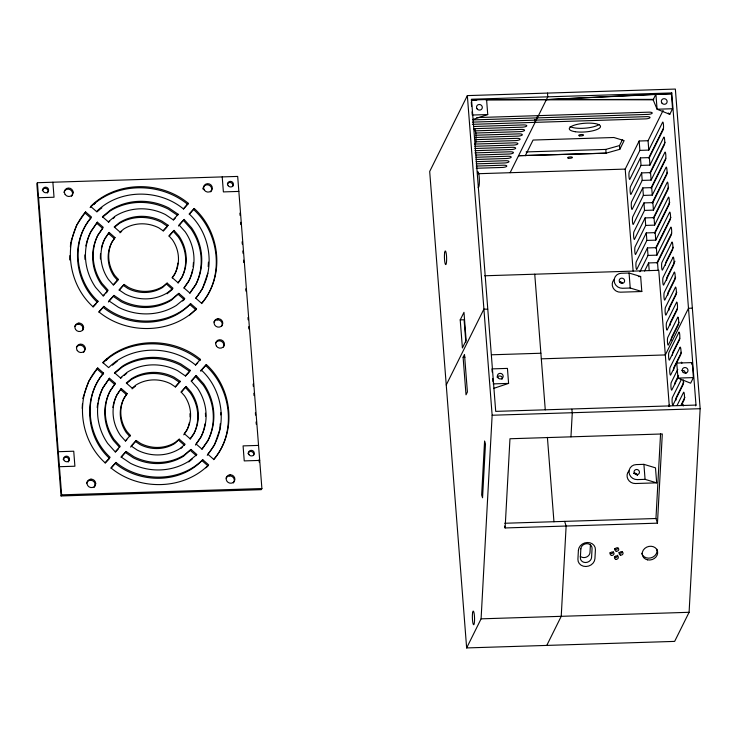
<?xml version="1.0" encoding="UTF-8"?>
<svg xmlns="http://www.w3.org/2000/svg" width="737" height="737" viewBox="0 0 737 737"><rect width="100%" height="100%" fill="white"/><g stroke="black" fill="none" stroke-linecap="round" stroke-linejoin="round"><path stroke-width="1.11" d="M668.993 406.548L669.297 404.668L669.73 406.409M466.641 647.934L481.086 618.84L492.141 415.244L467.35 95.607L675.359 89.066L700.15 408.703L689.095 612.3L674.65 641.393L466.641 647.934L429.689 171.481L467.35 95.607M505.121 527.95L509.967 438.755L662.305 433.964L657.459 523.159L505.121 527.95L504.523 526.089M590.42 544.68L589.996 552.418A5.675 4.919 -17.8 0 1 586.284 557.135A5.675 4.919 -17.8 0 1 580.231 556.251M657.459 523.159L655.958 518.507L660.555 433.881M69.646 259.94L69.895 255.573M70.402 246.858L70.651 242.501M82.194 408.372L82.443 404.014M208.193 266.591L208.451 262.179M219.976 428.188L220.234 423.766M220.75 414.922L220.87 412.72M682.591 405.009L682.831 404.245L683.263 405.986M71.028 241.423L76.657 225.08L85.603 211.906L91.48 217.037C70.724 241.091 74.934 280.189 98.012 301.23L97.459 302.345C74.382 281.304 70.172 242.215 90.927 218.161L85.05 213.021M82.756 398.57L88.762 381.14L97.708 367.975L103.585 373.106C82.608 397.455 85.943 436.977 109.564 458.414L105.225 463.112M207.806 273.224L202.435 288.812L195.766 298.402M219.912 429.293L214.541 444.881L207.263 455.337M501.961 379.362C503.739 376.1 498.811 374.811 496.996 377.077M37.403 182.712L36.85 183.835L61.06 495.964L261.34 489.663L261.893 488.548L237.683 176.419L37.403 182.712L61.622 494.849L61.06 495.964M72.558 193.241L73.12 192.117M94.354 204.048L95.174 202.712L94.622 203.827M85.897 245.909A58.748 55.68 26.4 0 1 90.633 232.155L97.358 222.169L103.244 227.309L98.178 234.578A50.917 48.255 26.4 0 0 101.964 283.349L108.127 290.277L103.069 295.749L95.552 287.31A58.748 55.68 26.4 0 1 91.195 231.04L97.358 222.169M101.356 248.286A43.087 40.839 26.4 0 1 104.608 239.239L109.122 232.441L115 237.572L111.6 242.786A35.247 33.414 26.4 0 0 114.217 276.55L117.68 280.438L113.351 285.136M78.362 324.216L78.914 323.092A4.404 4.173 26.4 0 1 83.17 329.31A4.404 4.173 26.4 0 1 75.635 329.54A4.404 4.173 26.4 0 1 78.914 323.092M83.032 328.297L83.594 327.182M99.007 312.175L103.889 306.362C128.404 326.473 167.833 326.344 190.653 303.635L196.539 308.766L189.741 315.031M117.68 280.438L118.233 279.323L114.769 275.426A35.247 33.414 26.4 0 1 112.153 241.662L115 237.572M84.663 349.301L85.225 348.186M108.394 302.004L114.005 295.408L121.743 300.622A50.917 48.255 26.4 0 0 172.007 299.047L178.898 293.363L184.775 298.503L176.373 305.422A58.748 55.68 26.4 0 1 118.381 307.246L108.947 300.889L114.005 295.408M119.228 290.267L124.12 284.454L128.468 287.384A35.247 33.414 26.4 0 0 163.264 286.288L167.142 283.1L173.02 288.231L167.631 292.672A43.087 40.839 26.4 0 1 125.106 294.008L119.062 289.927L124.12 284.454M106.46 360.107L107.012 358.993M106.727 359.896L107.28 358.772M169.123 236.208L174.015 230.395L178.824 235.803A43.087 40.839 26.4 0 1 182.03 277.075L178.078 282.759L172.191 277.619L175.037 273.528A35.247 33.414 26.4 0 0 172.421 239.765L168.957 235.877L174.015 230.395M183.467 209.17L188.359 203.357C160.795 180.547 116.299 180.676 90.66 206.424L96.538 211.565C119.357 188.847 158.787 188.727 183.301 208.829L188.359 203.357M178.511 226.038L184.121 219.442L191.638 227.88A58.748 55.68 26.4 0 1 196.005 284.16L189.833 293.022L183.955 287.891L189.013 280.613A50.917 48.255 26.4 0 0 185.236 231.842L179.073 224.923L184.121 219.442M203.605 188.018L203.043 189.133A4.404 4.173 26.4 0 1 208.755 185.051A4.404 4.173 26.4 0 1 210.708 191.887M98.224 400.891A58.748 55.68 26.4 0 1 102.738 388.224L109.463 378.238L115.35 383.369L109.73 391.762A50.917 48.255 26.4 0 0 113.507 440.533L119.67 447.46M189.345 214.301L194.236 208.488C220.381 232.127 225.154 276.246 201.588 303.294L195.71 298.153C216.475 274.1 212.256 235.011 189.179 213.97L194.236 208.488M123.558 285.569L127.916 288.508A35.247 33.414 26.4 0 0 162.711 287.412L167.142 283.1M112.881 407.497A43.087 40.839 26.4 0 1 116.713 395.308L121.227 388.51L127.105 393.641L123.705 398.846A35.247 33.414 26.4 0 0 126.322 432.61L129.786 436.507L130.338 435.383L126.875 431.495A35.247 33.414 26.4 0 1 124.258 397.731L127.105 393.641M113.452 296.523L121.19 301.746A50.917 48.255 26.4 0 0 171.445 300.162L178.898 293.363M90.467 480.275L91.019 479.161A4.404 4.173 26.4 0 1 95.276 485.37A4.404 4.173 26.4 0 1 87.74 485.609A4.404 4.173 26.4 0 1 91.019 479.161M95.137 484.366L95.699 483.242M103.337 307.486C127.925 327.707 168.81 327.744 190.653 303.635M111.112 468.244L115.995 462.431C140.509 482.532 179.939 482.413 202.758 459.704L208.645 464.835C183.006 490.584 138.501 490.713 110.937 467.903L115.995 462.431M121.218 457.29L126.11 451.477L133.848 456.691A50.917 48.255 26.4 0 0 184.112 455.107L191.003 449.432L196.88 454.563L188.479 461.482A58.748 55.68 26.4 0 1 130.486 463.306L121.052 456.949L126.11 451.477M130.615 447.119L136.225 440.514L140.574 443.453A35.247 33.414 26.4 0 0 175.369 442.357L179.248 439.169L185.125 444.3L179.736 448.732A43.087 40.839 26.4 0 1 137.211 450.067L131.168 445.996L136.225 440.514M175.351 387.146L180.243 381.333L174.199 377.252A43.087 40.839 26.4 0 0 131.665 378.597L126.285 383.028L132.163 388.159L136.032 384.972A35.247 33.414 26.4 0 1 170.837 383.876L175.185 386.805L180.243 381.333M217.544 319.84L218.097 318.716A4.404 4.173 26.4 0 1 222.362 324.934A4.404 4.173 26.4 0 1 214.826 325.164A4.404 4.173 26.4 0 1 218.097 318.716M181.228 392.277L186.12 386.464L190.929 391.872A43.087 40.839 26.4 0 1 194.135 433.135L190.183 438.819L184.296 433.688L187.143 429.597A35.247 33.414 26.4 0 0 184.526 395.833L181.062 391.946L186.12 386.464M200.464 359.416L195.406 364.898C170.892 344.787 131.462 344.916 108.643 367.625L102.765 362.493C128.404 336.745 172.9 336.616 200.464 359.416L199.911 360.54C172.67 338.043 128.689 337.73 103.06 362.908M191.344 381.324L196.235 375.511L203.744 383.949A58.748 55.68 26.4 0 1 208.11 440.219L201.938 449.091L196.06 443.96L201.118 436.682A50.917 48.255 26.4 0 0 197.341 387.911L191.178 380.983L196.235 375.511M201.284 370.029L200.731 371.153L206.342 364.557C232.487 388.187 237.259 432.306 213.693 459.354L207.816 454.222C228.581 430.168 224.361 391.08 201.284 370.029L206.342 364.557M135.663 441.638L140.021 444.568A35.247 33.414 26.4 0 0 174.816 443.481L179.248 439.169M125.557 452.592L133.296 457.806A50.917 48.255 26.4 0 0 183.55 456.231L191.003 449.432M115.442 463.545C140.03 483.776 180.915 483.813 202.758 459.704M229.649 475.899L230.202 474.785A4.404 4.173 26.4 0 1 234.467 480.994A4.404 4.173 26.4 0 1 226.932 481.233A4.404 4.173 26.4 0 1 230.202 474.785M510.115 172.707L547.775 96.842L547.49 93.092M525.288 155.71L533.063 140.048L613.866 137.506L624.128 140.592L619.799 149.325L606.09 153.167L518.562 155.71L606.09 153.167L605.805 149.418L619.504 145.576L622.397 139.754M446.244 384.972L483.905 309.098L487.645 309.236M463.112 357.279L464.494 354.479L467.405 392.001L466.014 394.802L463.112 357.279L465.056 357.215M485.941 99.956L546.393 99.642L671.389 93.737L672.549 108.735L669.776 114.336L657.091 109.223L653.148 99.817L655.921 94.216L671.389 93.737L671.785 92.945L471.505 99.237L495.715 411.375L695.995 405.074L671.785 92.945M633.12 271.032L625.206 169.095L639.154 141.007L648.063 140.721L663.097 110.43M639.882 150.385L629.269 171.758A3.915 0.617 88.2 0 0 629.002 176.631A3.915 0.617 88.2 0 0 629.849 179.257L640.462 157.884L649.371 157.607L663.208 129.74A3.915 0.617 88.2 0 0 663.466 124.875A3.915 0.617 88.2 0 0 662.618 122.241L648.79 150.099L639.882 150.385L639.154 141.007M641.043 165.392L630.43 186.765A3.915 0.617 88.2 0 0 630.172 191.629A3.915 0.617 88.2 0 0 631.019 194.264L641.623 172.891L650.541 172.615L664.369 144.747A3.915 0.617 88.2 0 0 664.636 139.883A3.915 0.617 88.2 0 0 663.788 137.248L649.951 165.106L641.043 165.392L640.462 157.884M648.671 158.022L663.429 128.275M642.203 180.399L631.6 201.772A3.915 0.617 88.2 0 0 631.333 206.636A3.915 0.617 88.2 0 0 632.18 209.271L642.793 187.898L651.701 187.622L665.529 159.754A3.915 0.617 88.2 0 0 665.797 154.881A3.915 0.617 88.2 0 0 664.949 152.255L651.121 180.114L642.203 180.399L641.623 172.891M649.831 173.029L665.106 142.25M643.373 195.406L632.761 216.779A3.915 0.617 88.2 0 0 632.493 221.644A3.915 0.617 88.2 0 0 633.341 224.278L643.954 202.905L652.862 202.629L666.699 174.761A3.915 0.617 88.2 0 0 666.957 169.888A3.915 0.617 88.2 0 0 666.11 167.262L652.282 195.121L643.373 195.406L642.793 187.898M650.992 188.036L665.76 158.289M644.534 210.404L633.921 231.777A3.915 0.617 88.2 0 0 633.663 236.651A3.915 0.617 88.2 0 0 634.511 239.285L645.115 217.912L654.032 217.627L667.86 189.768A3.915 0.617 88.2 0 0 668.127 184.895A3.915 0.617 88.2 0 0 667.28 182.269L653.443 210.128L644.534 210.404L643.954 202.905M652.162 203.034L667.436 172.265M645.704 225.411L635.091 246.784A3.915 0.617 88.2 0 0 634.824 251.658A3.915 0.617 88.2 0 0 635.672 254.293L646.285 232.92L655.193 232.634L669.021 204.775A3.915 0.617 88.2 0 0 669.288 199.902A3.915 0.617 88.2 0 0 668.441 197.267L654.613 225.135L645.704 225.411L645.115 217.912M653.323 218.041L668.597 187.272M646.865 240.419L636.252 261.792A3.915 0.617 88.2 0 0 635.985 266.665A3.915 0.617 88.2 0 0 636.832 269.3L647.445 247.927L656.354 247.641L670.191 219.783A3.915 0.617 88.2 0 0 670.449 214.909A3.915 0.617 88.2 0 0 669.601 212.274L655.773 240.142L646.865 240.419L646.285 232.92M654.484 233.049L669.758 202.279M639.946 271.713L648.026 255.426L647.445 247.927M571.829 409.284L572.281 412.729L570.954 436.875M655.654 248.056L670.928 217.286M644.571 271.069L648.606 262.934L657.524 262.648L671.352 234.79A3.915 0.617 88.2 0 0 671.619 229.916A3.915 0.617 88.2 0 0 670.771 227.282L656.934 255.149L648.026 255.426M656.814 263.063L671.582 233.316M673.305 247.208L665.806 262.308A3.915 0.617 88.2 0 0 665.465 265.154M674.963 261.202L666.967 277.315A3.915 0.617 88.2 0 0 666.626 280.161M675.626 277.213L668.127 292.322A3.915 0.617 88.2 0 0 667.796 295.168M676.796 292.221L669.297 307.329A3.915 0.617 88.2 0 0 668.956 310.176M677.46 308.241L670.458 322.336A3.915 0.617 88.2 0 0 670.117 325.183M679.118 322.235L671.619 337.343A3.915 0.617 88.2 0 0 671.287 340.19M679.781 338.246L672.789 352.35A3.915 0.617 88.2 0 0 672.448 355.197M681.449 352.249L673.95 367.358A3.915 0.617 88.2 0 0 673.618 370.204M677.745 369.394L671.25 382.485A3.915 0.617 88.2 0 0 670.983 387.358A3.915 0.617 88.2 0 0 671.831 389.984L678.326 376.893M678.611 375.308L675.11 382.365A3.915 0.617 88.2 0 0 674.806 384.253M546.78 645.409L561.226 616.316L566.127 526.034L564.634 521.381M681.412 379.362L672.411 397.492A3.915 0.617 88.2 0 0 672.089 401.352A3.915 0.617 88.2 0 0 672.678 405.046M691.499 364.078L692.246 362.586L676.778 363.074L677.939 378.081L690.633 383.194L693.406 377.593L692.246 362.586M683.779 382.263L676.28 397.372A3.915 0.617 88.2 0 0 675.94 400.209M672.992 404.991L682.987 384.852A3.915 0.617 88.2 0 0 683.254 379.979M677.073 405.442L683.577 392.351A3.915 0.617 88.2 0 1 684.415 394.986A3.915 0.617 88.2 0 1 684.157 399.859L681.651 404.889M680.942 405.322L684.94 397.271M695.599 405.866L695.995 405.074M460.21 319.886L463.978 312.331L466.134 340.383L462.403 347.938L460.21 319.886L464.098 319.766L465.839 342.208M85.603 211.906C62.046 238.954 66.809 283.072 92.954 306.703L98.012 301.23M109.122 232.441L105.161 238.125A43.087 40.839 26.4 0 0 108.367 279.387L113.185 284.795L118.233 279.323M97.708 367.975C74.151 395.014 78.914 439.141 105.059 462.772L110.117 457.299C87.04 436.249 82.83 397.16 103.585 373.106M172.209 277.923L174.485 274.652A35.247 33.414 26.4 0 0 177.801 263.146M109.463 378.238L103.3 387.109A58.748 55.68 26.4 0 0 107.657 443.379L115.175 451.818L120.232 446.336L114.069 439.418A50.917 48.255 26.4 0 1 110.283 390.647L115.35 383.369M178.087 283.063L181.477 278.19A43.087 40.839 26.4 0 0 178.271 236.927L173.453 231.519M184.029 288.103L188.46 281.737A50.917 48.255 26.4 0 0 192.569 269.816M121.227 388.51L117.275 394.184A43.087 40.839 26.4 0 0 120.472 435.456L125.29 440.864L130.338 435.383M189.897 293.252L195.452 285.274A58.748 55.68 26.4 0 0 191.086 229.004L183.568 220.566M201.588 303.616C224.647 276.605 219.515 232.993 193.684 209.612M183.743 434.812L186.59 430.721A35.247 33.414 26.4 0 0 189.437 422.467M190.192 439.132L193.582 434.259A43.087 40.839 26.4 0 0 190.376 392.987L185.567 387.579M195.508 445.074L200.565 437.796A50.917 48.255 26.4 0 0 205.033 423.812M202.002 449.321L207.558 441.343A58.748 55.68 26.4 0 0 203.191 385.064L195.674 376.625M213.693 459.685C236.752 432.674 231.621 389.062 205.789 365.672M93.12 307.043L96.013 303.911M103.235 296.09L104.682 294.524M106.128 292.957L107.565 291.391L101.402 284.473A50.917 48.255 26.4 0 1 97.625 235.702L102.683 228.424L96.805 223.293M163.245 231.077L166.857 227.171M173.361 220.123L175.526 217.774M103.889 306.362L98.832 311.843C126.395 334.644 170.901 334.515 196.539 308.766M115.341 452.149L118.233 449.026M125.456 441.196L126.902 439.63M185.466 376.192L189.077 372.277M195.572 365.239L197.737 362.89M90.107 207.548C115.746 181.799 160.242 181.671 187.806 204.471M96.86 211.961L99.477 209.796M100.278 209.142L101.881 207.816M102.544 217.249L110.264 210.893A58.748 55.68 26.4 0 1 168.257 209.068L177.691 215.425M108.403 222.399L109.73 221.312M113.001 218.613L114.631 217.268M114.852 227.06L119.007 223.643A43.087 40.839 26.4 0 1 161.532 222.307L167.575 226.388M119.984 232.818L121.679 231.418M167.078 293.787L172.458 289.355L166.58 284.215M182.536 301L184.222 299.618L178.345 294.487M112.383 365.202L117.201 361.241M114.65 373.318L122.37 366.962A58.748 55.68 26.4 0 1 180.362 365.137L189.796 371.494M120.509 378.468L121.835 377.372M124.286 375.354L126.736 373.337M126.957 383.129L131.112 379.712A43.087 40.839 26.4 0 1 173.637 378.376L179.681 382.448M132.089 388.887L135.479 386.087M180.722 448.584L182.26 447.322M188.764 461.915L192.127 459.142M205.826 467.811L207.337 466.576M681.863 370.462L684.111 370.665L685.944 373.327M472.721 119.56L487.737 114.548L486.577 99.541L471.109 100.029L476.811 100.002M493.578 388.417L508.594 383.406L507.434 368.399L491.966 368.887L492.215 372.102M487.737 114.548L472.279 115.036L472.03 111.821M672.549 108.735L657.091 109.223L655.921 94.216L546.393 99.642L653.765 99.366M476.848 117.579L648.919 112.171A3.915 1.087 -4.4 0 1 652.227 113.166A3.915 1.087 -4.4 0 1 647.805 114.401L474.591 119.855A3.915 1.087 -4.4 0 1 472.739 119.763M472.371 124.332L645.584 118.878A3.915 1.087 -4.4 0 0 650.006 117.644A3.915 1.087 -4.4 0 0 646.699 116.639L473.486 122.093A3.915 1.087 -4.4 0 0 472.463 122.158M473.532 126.497L523.445 124.921A3.915 1.087 -4.4 0 1 526.752 125.926A3.915 1.087 -4.4 0 1 522.33 127.16L473.55 128.699M474.711 130.864L521.216 129.399A3.915 1.087 -4.4 0 1 524.532 130.403A3.915 1.087 -4.4 0 1 520.11 131.637L475.872 133.029M474.204 128.957A7.831 1.234 88.2 0 1 475.964 135.221L518.995 133.876A3.915 1.087 -4.4 0 1 522.312 134.871A3.915 1.087 -4.4 0 1 517.89 136.115L475.918 137.432M475.936 139.634L516.775 138.353A3.915 1.087 -4.4 0 1 520.082 139.348A3.915 1.087 -4.4 0 1 515.66 140.592L475.964 141.836M474.849 144.074L514.555 142.831A3.915 1.087 -4.4 0 1 517.862 143.826A3.915 1.087 -4.4 0 1 513.44 145.069L474.877 146.276M474.895 148.487L512.335 147.308A3.915 1.087 -4.4 0 1 515.642 148.303A3.915 1.087 -4.4 0 1 511.22 149.547L474.923 150.689M474.941 152.891L510.105 151.785A3.915 1.087 -4.4 0 1 513.422 152.78A3.915 1.087 -4.4 0 1 509 154.024L476.102 155.056M526.126 151.923L605.805 149.418M476.13 157.257L507.885 156.253A3.915 1.087 -4.4 0 1 511.202 157.257A3.915 1.087 -4.4 0 1 506.78 158.492L476.148 159.459M476.176 161.661L505.665 160.73A3.915 1.087 -4.4 0 1 508.972 161.735A3.915 1.087 -4.4 0 1 504.55 162.969L476.194 163.863M476.222 166.065L503.445 165.208A3.915 1.087 -4.4 0 1 506.752 166.203A3.915 1.087 -4.4 0 1 502.33 167.446L476.24 168.266M478.239 173.711L625.206 169.095M38.573 197.719L54.031 197.23L52.871 182.223M238.843 191.417L223.385 191.906L222.215 176.898M484.679 275.776L658.758 270.304L669.316 406.419M629.066 273.022L621.337 273.261A7.831 7.425 26.4 0 0 614.179 281.009A7.831 7.425 26.4 0 0 622.498 288.268L630.227 288.029L641.816 291.52L640.656 276.513L629.066 273.022L630.227 288.029M638.399 276.578L640.656 276.513M641.816 291.52L620.554 292.184A7.831 7.425 26.4 0 1 614.096 279.544M692.347 308.158L688.487 308.278L665.318 354.939L541.317 358.836M491.561 354.792L540.884 353.244M493.136 383.894L508.594 383.406M677.939 378.081L693.406 377.593M492.141 415.244L700.15 408.703M58.269 451.698L73.737 451.219L74.898 466.226L59.439 466.705M258.549 445.406L243.081 445.894L244.242 460.901L259.71 460.413M643.908 464.347L636.169 464.596A7.831 7.425 26.4 0 0 629.02 472.343A7.831 7.425 26.4 0 0 637.339 479.603L645.068 479.354L656.658 482.846L655.497 467.838L643.908 464.347L645.068 479.354M61.622 494.849L261.893 488.548M656.658 482.846L635.395 483.518A7.831 7.425 26.4 0 1 628.928 470.879M504.707 523.261L655.958 518.507M481.086 618.84L689.095 612.3M486.577 99.541L653.148 99.817M668.247 113.001L669.776 114.336M108.56 233.555L114.447 238.696M190.1 304.75L195.978 309.89M97.155 369.09L103.033 374.221M108.91 379.362L114.788 384.493M120.665 389.624L126.552 394.756M178.686 440.284L184.572 445.415M190.45 450.556L196.328 455.687M202.205 460.818L208.083 465.95M648.063 140.721L648.79 150.099M649.371 157.607L649.951 165.106M650.541 172.615L651.121 180.114M651.701 187.622L652.282 195.121M652.862 202.629L653.443 210.128M654.032 217.627L654.613 225.135M655.193 232.634L655.773 240.142M656.354 247.641L656.934 255.149M657.524 262.648L658.113 270.322M648.606 262.934L649.205 270.599M619.504 145.576L619.799 149.325M537.227 116.52L537.337 117.883M534.887 119.403L535.117 122.351M534.749 274.201L545.269 409.818M547.407 437.354L553.957 521.796M471.275 102.176L471.606 106.46M492.721 378.532L492.97 381.748M239.884 213.113L240.069 215.407M240.603 222.288L240.778 224.582M242.114 241.8L242.289 244.094M242.823 250.976L242.998 253.27M243.532 260.161L243.717 262.455M245.762 288.849L245.937 291.143M247.982 317.536L248.166 319.83M248.701 326.712L248.876 329.006M253.15 384.097L253.325 386.391M253.86 393.272L254.035 395.566M255.37 412.784L255.555 415.078M256.089 421.96L256.264 424.254M259.019 459.833L259.203 462.127M633.912 473.495A2.745 2.598 26.4 0 1 637.376 475.254M681.246 362.337A3.915 0.617 88.2 0 1 681.872 363.249M656.907 549.258A7.831 6.79 -17.8 0 1 650.983 557.863A7.831 6.79 -17.8 0 1 641.78 553.294M622.47 551.497A1.962 1.695 -17.8 0 1 618.813 552.464M618.076 548.052A1.962 1.695 -17.8 0 1 614.511 548.577M613.424 551.773A1.962 1.695 -17.8 0 1 609.766 552.75M617.689 555.219A1.962 1.695 -17.8 0 1 614.363 556.988M633.848 473.32A2.939 2.782 26.4 0 1 637.551 475.199M477.558 172.099A7.831 1.234 88.2 0 1 479.363 179.386A7.831 1.234 88.2 0 1 478.083 187.216M475.964 135.221A7.831 1.234 88.2 0 1 475.061 144.286M598.978 124.544A15.67 4.348 -4.4 0 1 584.432 128.229A15.67 4.348 -4.4 0 1 570.116 126.515M619.771 282.059A2.745 2.598 26.4 0 1 622.212 283.294M619.753 281.866A2.939 2.782 26.4 0 1 622.369 283.192M42.304 190.45A2.939 2.782 26.4 0 1 46.422 188.608A2.939 2.782 26.4 0 1 47.371 193.02M227.355 183.955A2.939 2.782 26.4 0 1 231.234 182.794A2.939 2.782 26.4 0 1 232.597 186.608M247.982 453.633A2.939 2.782 26.4 0 1 251.75 451.634A2.939 2.782 26.4 0 1 253.464 455.595M63.17 459.446A2.939 2.782 26.4 0 1 67.288 457.603A2.939 2.782 26.4 0 1 68.237 462.007M226.047 478.129A4.404 4.173 26.4 0 1 232.367 476.692A4.404 4.173 26.4 0 1 233.288 483.011M215.572 343.073A4.404 4.173 26.4 0 1 221.395 341.342A4.404 4.173 26.4 0 1 223.431 347.053M86.505 483.536A4.404 4.173 26.4 0 1 92.687 480.773A4.404 4.173 26.4 0 1 94.096 487.387M76.39 347.449A4.404 4.173 26.4 0 1 82.701 346.012A4.404 4.173 26.4 0 1 83.622 352.332M63.926 192.412A4.404 4.173 26.4 0 1 70.098 189.649A4.404 4.173 26.4 0 1 71.517 196.263M74.759 326.445A4.404 4.173 26.4 0 1 80.582 324.713A4.404 4.173 26.4 0 1 82.618 330.425M213.942 322.069A4.404 4.173 26.4 0 1 219.764 320.337A4.404 4.173 26.4 0 1 221.8 326.049M97.201 407.543A58.748 55.68 26.4 0 1 97.791 403.075M205.411 413.199A50.917 48.255 26.4 0 1 205.549 416.377M189.943 413.687A35.247 33.414 26.4 0 1 190.035 416.995M193.416 262.446A50.917 48.255 26.4 0 1 193.076 266.693M84.976 259.415A58.748 55.68 26.4 0 1 84.902 254.882M100.444 258.982A43.087 40.839 26.4 0 1 100.536 253.574M484.577 441.205L481.657 494.978L482.551 497.77L485.471 443.996L484.577 441.205M578.398 550.346L577.919 559.19A8.614 7.462 -17.8 0 0 586.016 566.495A8.614 7.462 -17.8 0 0 594.934 558.655L595.413 549.811A8.614 7.462 -17.8 0 0 587.315 542.496A8.614 7.462 -17.8 0 0 578.398 550.346M580.848 548.853L580.369 557.706A5.675 4.919 -17.8 0 0 585.703 562.515A5.675 4.919 -17.8 0 0 591.581 557.347L592.06 548.503A5.675 4.919 -17.8 0 0 586.726 543.685A5.675 4.919 -17.8 0 0 580.848 548.853M671.932 242.289L661.937 262.436A3.915 0.617 88.2 0 0 661.669 267.301A3.915 0.617 88.2 0 0 662.517 269.935L672.513 249.797A3.915 0.617 88.2 0 0 672.78 244.924A3.915 0.617 88.2 0 0 671.932 242.289M673.093 257.296L663.097 277.434A3.915 0.617 88.2 0 0 662.83 282.308A3.915 0.617 88.2 0 0 663.678 284.943L673.682 264.804A3.915 0.617 88.2 0 0 673.94 259.931A3.915 0.617 88.2 0 0 673.093 257.296M674.263 272.303L664.258 292.442A3.915 0.617 88.2 0 0 664 297.315A3.915 0.617 88.2 0 0 664.848 299.95L674.843 279.802A3.915 0.617 88.2 0 0 675.11 274.938A3.915 0.617 88.2 0 0 674.263 272.303M675.424 287.31L665.428 307.449A3.915 0.617 88.2 0 0 665.161 312.322A3.915 0.617 88.2 0 0 666.008 314.957L676.004 294.809A3.915 0.617 88.2 0 0 676.271 289.945A3.915 0.617 88.2 0 0 675.424 287.31M676.584 302.317L666.589 322.456A3.915 0.617 88.2 0 0 666.322 327.329A3.915 0.617 88.2 0 0 667.169 329.964L677.174 309.816A3.915 0.617 88.2 0 0 677.432 304.952A3.915 0.617 88.2 0 0 676.584 302.317M677.754 317.325L667.759 337.463A3.915 0.617 88.2 0 0 667.492 342.337A3.915 0.617 88.2 0 0 668.339 344.971L678.335 324.824A3.915 0.617 88.2 0 0 678.602 319.95A3.915 0.617 88.2 0 0 677.754 317.325M678.915 332.332L668.92 352.47A3.915 0.617 88.2 0 0 668.652 357.344A3.915 0.617 88.2 0 0 669.5 359.978L679.496 339.831A3.915 0.617 88.2 0 0 679.763 334.957A3.915 0.617 88.2 0 0 678.915 332.332M680.085 347.339L670.08 367.477A3.915 0.617 88.2 0 0 669.813 372.351A3.915 0.617 88.2 0 0 670.661 374.976L680.666 354.838A3.915 0.617 88.2 0 0 680.924 349.964A3.915 0.617 88.2 0 0 680.085 347.339M168.137 225.264L163.08 230.745L158.731 227.807A35.247 33.414 26.4 0 0 123.927 228.903L120.057 232.1L114.18 226.959L119.56 222.528A43.087 40.839 26.4 0 1 162.094 221.192L168.137 225.264M178.243 214.31L173.186 219.792L165.447 214.568A50.917 48.255 26.4 0 0 115.193 216.153L108.293 221.828L102.415 216.696L110.817 209.778A58.748 55.68 26.4 0 1 168.81 207.954L178.243 214.31M190.349 370.379L185.291 375.852L177.562 370.637A50.917 48.255 26.4 0 0 127.298 372.213L120.398 377.897L114.521 372.756L122.922 365.838A58.748 55.68 26.4 0 1 180.915 364.014L190.349 370.379M497.88 377.63A2.939 2.782 26.4 0 0 502.901 377.473A2.939 2.782 26.4 0 0 500.064 373.337A2.939 2.782 26.4 0 0 497.88 377.63M472.537 613.212A6.854 1.078 88.2 0 0 473.421 624.58A6.854 1.078 88.2 0 0 474.435 615.957A6.854 1.078 88.2 0 0 472.537 613.212M682.692 371.817A2.939 2.782 26.4 0 0 687.713 371.66A2.939 2.782 26.4 0 0 684.876 367.523A2.939 2.782 26.4 0 0 682.692 371.817M634.511 473.486A2.745 2.598 26.4 0 0 639.2 473.338A2.745 2.598 26.4 0 0 636.556 469.469A2.745 2.598 26.4 0 0 634.511 473.486M647.583 559.853A7.831 6.79 -17.8 0 0 657.505 551.119A7.831 6.79 -17.8 0 0 644.737 548.439A7.831 6.79 -17.8 0 0 647.583 559.853M615.8 559.263A1.962 1.695 -17.8 0 0 618.288 557.08A1.962 1.695 -17.8 0 0 615.091 556.417A1.962 1.695 -17.8 0 0 615.8 559.263M620.545 555.09A1.962 1.695 -17.8 0 0 623.023 552.907A1.962 1.695 -17.8 0 0 619.835 552.243A1.962 1.695 -17.8 0 0 620.545 555.09M611.498 555.376A1.962 1.695 -17.8 0 0 613.976 553.192A1.962 1.695 -17.8 0 0 610.789 552.529A1.962 1.695 -17.8 0 0 611.498 555.376M616.243 551.202A1.962 1.695 -17.8 0 0 618.721 549.019A1.962 1.695 -17.8 0 0 615.533 548.356A1.962 1.695 -17.8 0 0 616.243 551.202M477.023 108.781A2.939 2.782 26.4 0 0 482.044 108.615A2.939 2.782 26.4 0 0 479.207 104.479A2.939 2.782 26.4 0 0 477.023 108.781M444.595 253.077A6.854 1.087 88.2 0 0 445.48 264.436A6.854 1.087 88.2 0 0 446.502 255.785A6.854 1.087 88.2 0 0 444.595 253.077M575.256 131.72A15.67 4.348 -4.4 0 0 600.369 127.114A15.67 4.348 -4.4 0 0 579.098 123.973A15.67 4.348 -4.4 0 0 575.256 131.72M579.614 135.875A2.451 0.682 -4.4 0 0 583.538 135.157A2.451 0.682 -4.4 0 0 580.212 134.659A2.451 0.682 -4.4 0 0 579.614 135.875M568.503 158.252A2.451 0.682 -4.4 0 0 572.428 157.534A2.451 0.682 -4.4 0 0 569.111 157.036A2.451 0.682 -4.4 0 0 568.503 158.252M661.835 102.968A2.939 2.782 26.4 0 0 666.856 102.811A2.939 2.782 26.4 0 0 664.019 98.666A2.939 2.782 26.4 0 0 661.835 102.968M619.67 282.151A2.745 2.598 26.4 0 0 624.359 282.004A2.745 2.598 26.4 0 0 621.715 278.144A2.745 2.598 26.4 0 0 619.67 282.151M64.183 460.45A2.939 2.782 26.4 0 0 69.204 460.293A2.939 2.782 26.4 0 0 66.367 456.148A2.939 2.782 26.4 0 0 64.183 460.45M43.317 191.463A2.939 2.782 26.4 0 0 48.338 191.298A2.939 2.782 26.4 0 0 45.501 187.161A2.939 2.782 26.4 0 0 43.317 191.463M228.129 185.65A2.939 2.782 26.4 0 0 233.15 185.494A2.939 2.782 26.4 0 0 230.312 181.348A2.939 2.782 26.4 0 0 228.129 185.65M248.995 454.637A2.939 2.782 26.4 0 0 254.016 454.48A2.939 2.782 26.4 0 0 251.179 450.335A2.939 2.782 26.4 0 0 248.995 454.637M77.265 350.554A4.404 4.173 26.4 0 0 84.801 350.315A4.404 4.173 26.4 0 0 80.545 344.105A4.404 4.173 26.4 0 0 77.265 350.554M65.16 194.485A4.404 4.173 26.4 0 0 72.696 194.246A4.404 4.173 26.4 0 0 68.44 188.036A4.404 4.173 26.4 0 0 65.16 194.485M204.352 190.109A4.404 4.173 26.4 0 0 211.888 189.87A4.404 4.173 26.4 0 0 207.622 183.66A4.404 4.173 26.4 0 0 204.352 190.109M216.457 346.178A4.404 4.173 26.4 0 0 223.993 345.939A4.404 4.173 26.4 0 0 219.727 339.729A4.404 4.173 26.4 0 0 216.457 346.178"/></g></svg>
